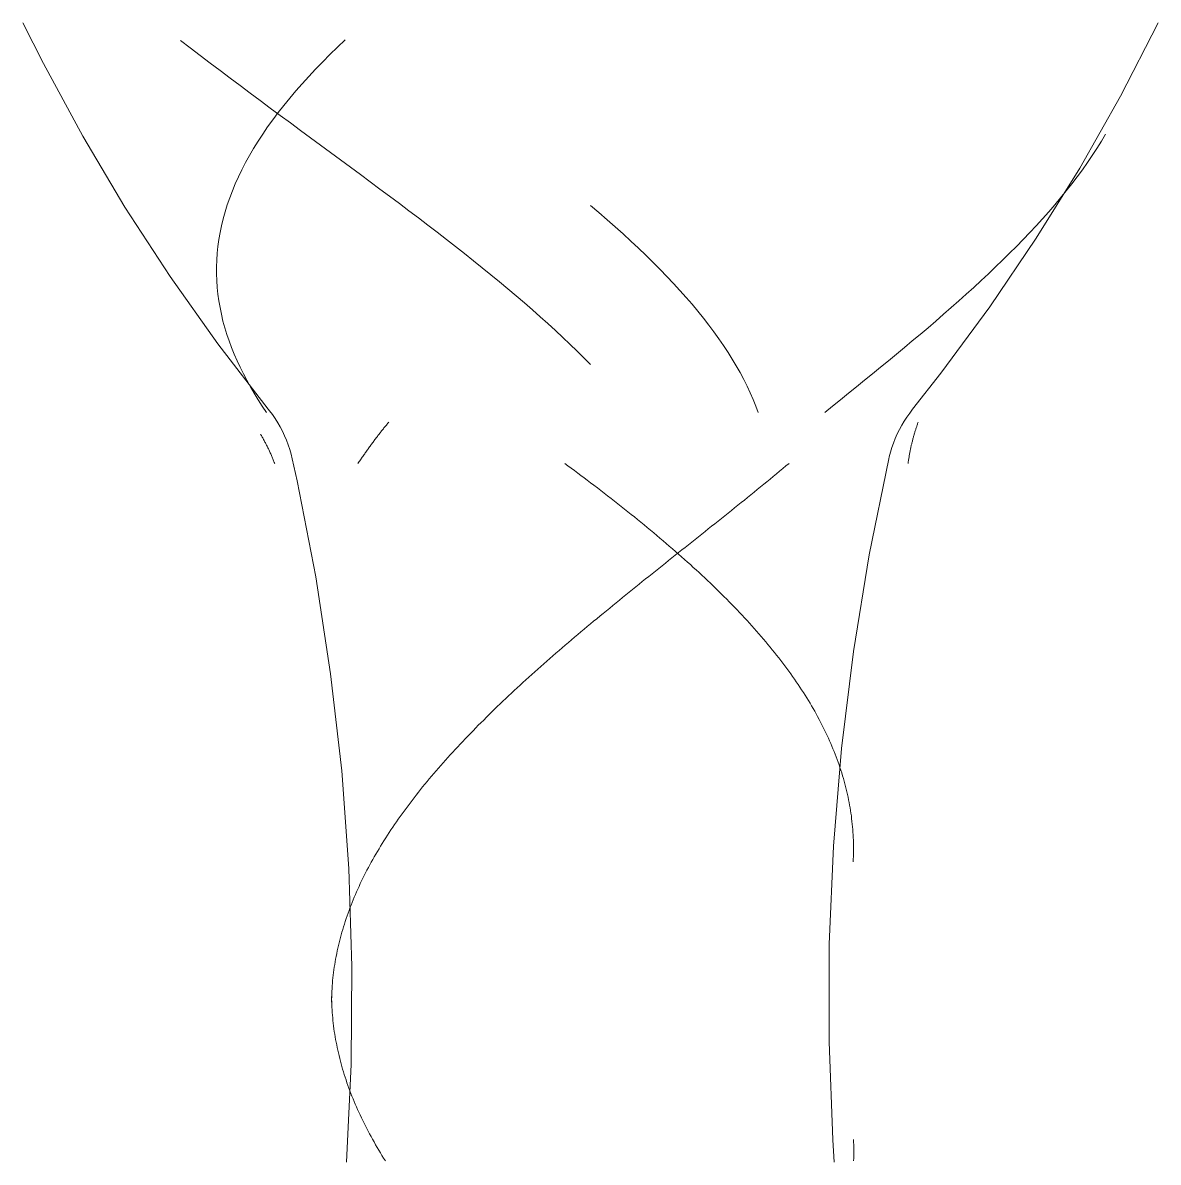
# Model space of a CAD drawing. Header units: inches. Extents: x 21386 to 98862, y -290 to 853.
# Drawn here: x 42693.48 to 42712.11, y 101.31 to 120 of the extents above; entities that cross this region are included whole.
import ezdxf

# ---------------------------------------------------------------- set-up
doc = ezdxf.new("R2010")
doc.units = ezdxf.units.IN
doc.header["$MEASUREMENT"] = 0
doc.layers.add('Q-SPCQ', color=91, linetype='Continuous', lineweight=13)

# ---------------------------------------------------------------- blocks, each defined once
blk = doc.blocks.new('FP_44-Building Section - North_South looking East _ Fitness Center')
at = {"layer": 'Q-SPCQ', "color": 8, "lineweight": 9}
for p, q in [((21270.755, 112.774), (21270.809, 112.735)), ((21270.809, 112.735), (21270.862, 112.695)), ((21270.862, 112.695), (21270.915, 112.656)), ((21270.915, 112.656), (21270.968, 112.616)), ((21270.968, 112.616), (21271.021, 112.576)), ((21271.021, 112.576), (21271.073, 112.537)), ((21271.073, 112.537), (21271.126, 112.497)), ((21271.126, 112.497), (21271.178, 112.457)), ((21271.126, 110.097), (21271.073, 110.053)), ((21271.178, 110.141), (21271.126, 110.097)), ((21270.918, 109.922), (21270.867, 109.879)), ((21270.97, 109.966), (21270.918, 109.922)), ((21271.021, 110.01), (21270.97, 109.966)), ((21271.073, 110.053), (21271.021, 110.01)), ((21270.663, 109.704), (21270.612, 109.66)), ((21270.713, 109.748), (21270.663, 109.704)), ((21270.764, 109.791), (21270.713, 109.748)), ((21270.815, 109.835), (21270.764, 109.791)), ((21270.867, 109.879), (21270.815, 109.835)), ((21270.462, 109.529), (21270.412, 109.485)), ((21270.512, 109.573), (21270.462, 109.529)), ((21270.562, 109.616), (21270.512, 109.573)), ((21270.612, 109.66), (21270.562, 109.616)), ((21270.264, 109.354), (21270.216, 109.31)), ((21270.313, 109.398), (21270.264, 109.354)), ((21270.363, 109.441), (21270.313, 109.398)), ((21270.412, 109.485), (21270.363, 109.441)), ((21270.023, 109.135), (21269.975, 109.091)), ((21270.071, 109.179), (21270.023, 109.135)), ((21270.119, 109.223), (21270.071, 109.179)), ((21270.167, 109.266), (21270.119, 109.223)), ((21270.216, 109.31), (21270.167, 109.266)), ((21269.834, 108.96), (21269.788, 108.916)), ((21269.881, 109.004), (21269.834, 108.96)), ((21269.928, 109.047), (21269.881, 109.004)), ((21269.975, 109.091), (21269.928, 109.047)), ((21269.65, 108.785), (21269.604, 108.741)), ((21269.696, 108.828), (21269.65, 108.785)), ((21269.741, 108.872), (21269.696, 108.828)), ((21269.788, 108.916), (21269.741, 108.872)), ((21269.47, 108.609), (21269.426, 108.565)), ((21269.514, 108.653), (21269.47, 108.609)), ((21269.559, 108.697), (21269.514, 108.653)), ((21269.604, 108.741), (21269.559, 108.697)), ((21269.252, 108.39), (21269.209, 108.346)), ((21269.295, 108.434), (21269.252, 108.39)), ((21269.338, 108.478), (21269.295, 108.434)), ((21269.382, 108.521), (21269.338, 108.478)), ((21269.426, 108.565), (21269.382, 108.521)), ((21269.083, 108.214), (21269.041, 108.17)), ((21269.125, 108.258), (21269.083, 108.214)), ((21269.167, 108.302), (21269.125, 108.258)), ((21269.209, 108.346), (21269.167, 108.302)), ((21268.919, 108.038), (21268.879, 107.995)), ((21268.96, 108.082), (21268.919, 108.038)), ((21269, 108.126), (21268.96, 108.082)), ((21269.041, 108.17), (21269, 108.126)), ((21268.761, 107.863), (21268.722, 107.819)), ((21268.8, 107.907), (21268.761, 107.863)), ((21268.839, 107.951), (21268.8, 107.907)), ((21268.879, 107.995), (21268.839, 107.951)), ((21268.571, 107.643), (21268.534, 107.599)), ((21268.608, 107.687), (21268.571, 107.643)), ((21268.646, 107.731), (21268.608, 107.687)), ((21268.684, 107.775), (21268.646, 107.731)), ((21268.722, 107.819), (21268.684, 107.775)), ((21268.425, 107.467), (21268.39, 107.423)), ((21268.461, 107.511), (21268.425, 107.467)), ((21268.497, 107.555), (21268.461, 107.511)), ((21268.534, 107.599), (21268.497, 107.555)), ((21268.286, 107.291), (21268.252, 107.247)), ((21268.32, 107.335), (21268.286, 107.291)), ((21268.355, 107.379), (21268.32, 107.335)), ((21268.39, 107.423), (21268.355, 107.379)), ((21268.153, 107.115), (21268.12, 107.071)), ((21268.185, 107.159), (21268.153, 107.115)), ((21268.218, 107.203), (21268.185, 107.159)), ((21268.252, 107.247), (21268.218, 107.203)), ((21267.995, 106.895), (21267.964, 106.851)), ((21268.025, 106.939), (21267.995, 106.895)), ((21268.057, 106.983), (21268.025, 106.939)), ((21268.088, 107.027), (21268.057, 106.983)), ((21268.12, 107.071), (21268.088, 107.027)), ((21267.876, 106.718), (21267.847, 106.674)), ((21267.905, 106.763), (21267.876, 106.718)), ((21267.934, 106.807), (21267.905, 106.763)), ((21267.964, 106.851), (21267.934, 106.807)), ((21267.763, 106.542), (21267.736, 106.498)), ((21267.791, 106.586), (21267.763, 106.542)), ((21267.819, 106.63), (21267.791, 106.586)), ((21267.847, 106.674), (21267.819, 106.63)), ((21267.658, 106.366), (21267.632, 106.322)), ((21267.683, 106.41), (21267.658, 106.366)), ((21267.71, 106.454), (21267.683, 106.41)), ((21267.736, 106.498), (21267.71, 106.454)), ((21267.535, 106.145), (21267.512, 106.101)), ((21267.559, 106.19), (21267.535, 106.145)), ((21267.583, 106.234), (21267.559, 106.19)), ((21267.607, 106.278), (21267.583, 106.234)), ((21267.632, 106.322), (21267.607, 106.278)), ((21267.445, 105.969), (21267.423, 105.925)), ((21267.467, 106.013), (21267.445, 105.969)), ((21267.489, 106.057), (21267.467, 106.013)), ((21267.512, 106.101), (21267.489, 106.057)), ((21267.362, 105.793), (21267.342, 105.749)), ((21267.382, 105.837), (21267.362, 105.793)), ((21267.402, 105.881), (21267.382, 105.837)), ((21267.423, 105.925), (21267.402, 105.881)), ((21267.286, 105.616), (21267.268, 105.572)), ((21267.304, 105.66), (21267.286, 105.616)), ((21267.323, 105.704), (21267.304, 105.66)), ((21267.342, 105.749), (21267.323, 105.704)), ((21267.217, 105.44), (21267.201, 105.396)), ((21267.233, 105.484), (21267.217, 105.44)), ((21267.25, 105.528), (21267.233, 105.484)), ((21267.268, 105.572), (21267.25, 105.528)), ((21267.141, 105.219), (21267.127, 105.175)), ((21267.155, 105.263), (21267.141, 105.219)), ((21267.17, 105.307), (21267.155, 105.263)), ((21267.185, 105.351), (21267.17, 105.307)), ((21267.201, 105.396), (21267.185, 105.351)), ((21267.089, 105.042), (21267.077, 104.998)), ((21267.101, 105.087), (21267.089, 105.042)), ((21267.114, 105.131), (21267.101, 105.087)), ((21267.127, 105.175), (21267.114, 105.131)), ((21267.044, 104.866), (21267.034, 104.822)), ((21267.054, 104.91), (21267.044, 104.866)), ((21267.065, 104.954), (21267.054, 104.91)), ((21267.077, 104.998), (21267.065, 104.954)), ((21267.006, 104.689), (21266.998, 104.645)), ((21267.015, 104.733), (21267.006, 104.689)), ((21267.024, 104.778), (21267.015, 104.733)), ((21267.034, 104.822), (21267.024, 104.778)), ((21266.97, 104.468), (21266.964, 104.424)), ((21266.976, 104.513), (21266.97, 104.468)), ((21266.983, 104.557), (21266.976, 104.513)), ((21266.99, 104.601), (21266.983, 104.557)), ((21266.998, 104.645), (21266.99, 104.601)), ((21266.949, 104.292), (21266.946, 104.248)), ((21266.954, 104.336), (21266.949, 104.292)), ((21266.959, 104.38), (21266.954, 104.336)), ((21266.964, 104.424), (21266.959, 104.38)), ((21266.936, 104.115), (21266.934, 104.071)), ((21266.939, 104.159), (21266.936, 104.115)), ((21266.942, 104.204), (21266.939, 104.159)), ((21266.946, 104.248), (21266.942, 104.204)), ((21266.931, 104.033), (21266.932, 103.989)), ((21266.932, 103.983), (21266.931, 103.939)), ((21266.933, 104.027), (21266.932, 103.983)), ((21266.932, 103.989), (21266.933, 103.945)), ((21266.934, 104.071), (21266.933, 104.027)), ((21266.933, 103.945), (21266.934, 103.901)), ((21266.934, 103.901), (21266.937, 103.856)), ((21266.937, 103.856), (21266.939, 103.812)), ((21266.939, 103.812), (21266.942, 103.768)), ((21266.942, 103.768), (21266.946, 103.724)), ((21266.946, 103.724), (21266.95, 103.679)), ((21266.95, 103.679), (21266.954, 103.635)), ((21266.954, 103.635), (21266.959, 103.591)), ((21266.959, 103.591), (21266.964, 103.547)), ((21266.964, 103.547), (21266.97, 103.502)), ((21266.97, 103.502), (21266.976, 103.458)), ((21266.976, 103.458), (21266.983, 103.414)), ((21266.983, 103.414), (21266.99, 103.37)), ((21266.99, 103.37), (21266.998, 103.325)), ((21266.998, 103.325), (21267.006, 103.281)), ((21267.006, 103.281), (21267.015, 103.237)), ((21267.015, 103.237), (21267.024, 103.192)), ((21267.024, 103.192), (21267.033, 103.148)), ((21267.033, 103.148), (21267.043, 103.104)), ((21267.043, 103.104), (21267.054, 103.06)), ((21267.054, 103.06), (21267.065, 103.015)), ((21267.065, 103.015), (21267.076, 102.971)), ((21267.076, 102.971), (21267.088, 102.927)), ((21267.088, 102.927), (21267.1, 102.883)), ((21267.1, 102.883), (21267.113, 102.838)), ((21267.113, 102.838), (21267.126, 102.794)), ((21267.126, 102.794), (21267.14, 102.75)), ((21267.14, 102.75), (21267.154, 102.706)), ((21267.154, 102.706), (21267.169, 102.661)), ((21267.169, 102.661), (21267.184, 102.617)), ((21267.184, 102.617), (21267.199, 102.573)), ((21267.199, 102.573), (21267.215, 102.529)), ((21267.215, 102.529), (21267.232, 102.485)), ((21267.232, 102.485), (21267.248, 102.44)), ((21267.248, 102.44), (21267.266, 102.396)), ((21267.266, 102.396), (21267.284, 102.352)), ((21267.284, 102.352), (21267.302, 102.308)), ((21267.302, 102.308), (21267.32, 102.263)), ((21267.32, 102.263), (21267.339, 102.219)), ((21267.339, 102.219), (21267.359, 102.175)), ((21267.359, 102.175), (21267.379, 102.131)), ((21267.379, 102.131), (21267.399, 102.087)), ((21267.399, 102.087), (21267.42, 102.042)), ((21267.42, 102.042), (21267.442, 101.998)), ((21267.442, 101.998), (21267.463, 101.954)), ((21267.463, 101.954), (21267.485, 101.91)), ((21267.485, 101.91), (21267.508, 101.865)), ((21267.508, 101.865), (21267.531, 101.821)), ((21267.531, 101.821), (21267.555, 101.777)), ((21267.555, 101.777), (21267.579, 101.733)), ((21267.579, 101.733), (21267.603, 101.689)), ((21267.603, 101.689), (21267.628, 101.644)), ((21267.628, 101.644), (21267.653, 101.6)), ((21267.653, 101.6), (21267.678, 101.556)), ((21267.678, 101.556), (21267.704, 101.512)), ((21267.704, 101.512), (21267.731, 101.468)), ((21267.731, 101.468), (21267.758, 101.424)), ((21267.758, 101.424), (21267.785, 101.379)), ((21267.785, 101.379), (21267.813, 101.335))]:
    blk.add_line(p, q, dxfattribs=at)
at = {"layer": 'Q-SPCQ', "color": 8, "lineweight": 9, "flags": 128}
blk.add_lwpolyline([(21267.178, 101.312), (21267.254, 102.917), (21267.266, 104.523), (21267.213, 106.128), (21267.097, 107.73), (21266.916, 109.325), (21266.672, 110.913), (21266.365, 112.489), (21266.285, 112.849)], dxfattribs=at)
blk = doc.blocks.new('FP_45-Building Section - North_South looking East _ Fitness Center')
at = {"layer": 'Q-SPCQ', "color": 8, "lineweight": 9}
for p, q in [((21274.332, 112.689), (21274.281, 112.646)), ((21274.384, 112.732), (21274.332, 112.689)), ((21274.435, 112.774), (21274.384, 112.732)), ((21274.125, 112.517), (21274.073, 112.474)), ((21274.177, 112.56), (21274.125, 112.517)), ((21274.229, 112.603), (21274.177, 112.56)), ((21274.281, 112.646), (21274.229, 112.603)), ((21271.178, 112.457), (21271.235, 112.414)), ((21271.235, 112.414), (21271.291, 112.371)), ((21271.291, 112.371), (21271.347, 112.328)), ((21271.347, 112.328), (21271.404, 112.284)), ((21273.915, 112.345), (21273.862, 112.302)), ((21273.968, 112.388), (21273.915, 112.345)), ((21274.02, 112.431), (21273.968, 112.388)), ((21274.073, 112.474), (21274.02, 112.431)), ((21271.404, 112.284), (21271.459, 112.241)), ((21271.459, 112.241), (21271.515, 112.198)), ((21271.515, 112.198), (21271.57, 112.155)), ((21271.57, 112.155), (21271.626, 112.111)), ((21273.649, 112.13), (21273.596, 112.087)), ((21273.703, 112.173), (21273.649, 112.13)), ((21273.756, 112.216), (21273.703, 112.173)), ((21273.809, 112.259), (21273.756, 112.216)), ((21273.862, 112.302), (21273.809, 112.259)), ((21271.626, 112.111), (21271.681, 112.068)), ((21271.681, 112.068), (21271.735, 112.025)), ((21271.735, 112.025), (21271.79, 111.981)), ((21271.79, 111.981), (21271.844, 111.938)), ((21273.435, 111.958), (21273.381, 111.915)), ((21273.489, 112.001), (21273.435, 111.958)), ((21273.542, 112.044), (21273.489, 112.001)), ((21273.596, 112.087), (21273.542, 112.044)), ((21271.844, 111.938), (21271.898, 111.895)), ((21271.898, 111.895), (21271.951, 111.851)), ((21271.951, 111.851), (21272.005, 111.808)), ((21272.005, 111.808), (21272.058, 111.765)), ((21272.058, 111.765), (21272.11, 111.721)), ((21273.219, 111.785), (21273.165, 111.742)), ((21273.273, 111.828), (21273.219, 111.785)), ((21273.327, 111.872), (21273.273, 111.828)), ((21273.381, 111.915), (21273.327, 111.872)), ((21272.11, 111.721), (21272.163, 111.678)), ((21272.163, 111.678), (21272.215, 111.634)), ((21272.215, 111.634), (21272.267, 111.591)), ((21272.267, 111.591), (21272.318, 111.548)), ((21272.949, 111.57), (21272.894, 111.526)), ((21273.003, 111.613), (21272.949, 111.57)), ((21273.057, 111.656), (21273.003, 111.613)), ((21273.111, 111.699), (21273.057, 111.656)), ((21273.165, 111.742), (21273.111, 111.699)), ((21272.318, 111.548), (21272.37, 111.504)), ((21272.37, 111.504), (21272.421, 111.461)), ((21272.421, 111.461), (21272.471, 111.417)), ((21272.471, 111.417), (21272.522, 111.374)), ((21272.732, 111.397), (21272.677, 111.354)), ((21272.786, 111.44), (21272.732, 111.397)), ((21272.84, 111.483), (21272.786, 111.44)), ((21272.894, 111.526), (21272.84, 111.483)), ((21272.514, 111.224), (21272.46, 111.181)), ((21272.569, 111.267), (21272.514, 111.224)), ((21272.522, 111.374), (21272.572, 111.33)), ((21272.623, 111.31), (21272.569, 111.267)), ((21272.572, 111.33), (21272.621, 111.287)), ((21272.621, 111.287), (21272.671, 111.243)), ((21272.677, 111.354), (21272.623, 111.31)), ((21272.671, 111.243), (21272.72, 111.2)), ((21272.72, 111.2), (21272.768, 111.156)), ((21272.243, 111.008), (21272.189, 110.964)), ((21272.298, 111.051), (21272.243, 111.008)), ((21272.352, 111.094), (21272.298, 111.051)), ((21272.406, 111.138), (21272.352, 111.094)), ((21272.46, 111.181), (21272.406, 111.138)), ((21272.768, 111.156), (21272.817, 111.113)), ((21272.817, 111.113), (21272.864, 111.069)), ((21272.864, 111.069), (21272.912, 111.026)), ((21272.912, 111.026), (21272.959, 110.982)), ((21272.027, 110.835), (21271.974, 110.791)), ((21272.081, 110.878), (21272.027, 110.835)), ((21272.135, 110.921), (21272.081, 110.878)), ((21272.189, 110.964), (21272.135, 110.921)), ((21272.959, 110.982), (21273.006, 110.939)), ((21273.006, 110.939), (21273.053, 110.895)), ((21273.053, 110.895), (21273.099, 110.852)), ((21273.099, 110.852), (21273.145, 110.808)), ((21271.813, 110.661), (21271.759, 110.618)), ((21271.866, 110.705), (21271.813, 110.661)), ((21271.92, 110.748), (21271.866, 110.705)), ((21271.974, 110.791), (21271.92, 110.748)), ((21273.145, 110.808), (21273.19, 110.765)), ((21273.19, 110.765), (21273.235, 110.721)), ((21273.235, 110.721), (21273.28, 110.677)), ((21273.28, 110.677), (21273.324, 110.634)), ((21273.324, 110.634), (21273.368, 110.59)), ((21271.546, 110.444), (21271.493, 110.401)), ((21271.599, 110.488), (21271.546, 110.444)), ((21271.652, 110.531), (21271.599, 110.488)), ((21271.706, 110.575), (21271.652, 110.531)), ((21271.759, 110.618), (21271.706, 110.575)), ((21273.368, 110.59), (21273.412, 110.546)), ((21273.412, 110.546), (21273.455, 110.503)), ((21273.455, 110.503), (21273.498, 110.459)), ((21273.498, 110.459), (21273.54, 110.416)), ((21271.335, 110.271), (21271.282, 110.227)), ((21271.387, 110.314), (21271.335, 110.271)), ((21271.44, 110.358), (21271.387, 110.314)), ((21271.493, 110.401), (21271.44, 110.358)), ((21273.54, 110.416), (21273.582, 110.372)), ((21273.582, 110.372), (21273.623, 110.328)), ((21273.623, 110.328), (21273.665, 110.285)), ((21273.665, 110.285), (21273.705, 110.241)), ((21271.23, 110.184), (21271.178, 110.141)), ((21271.282, 110.227), (21271.23, 110.184)), ((21273.705, 110.241), (21273.746, 110.197)), ((21273.746, 110.197), (21273.785, 110.154)), ((21273.785, 110.154), (21273.825, 110.11)), ((21273.825, 110.11), (21273.864, 110.066)), ((21273.864, 110.066), (21273.903, 110.022)), ((21273.903, 110.022), (21273.941, 109.979)), ((21273.941, 109.979), (21273.979, 109.935)), ((21273.979, 109.935), (21274.016, 109.891)), ((21274.016, 109.891), (21274.053, 109.847)), ((21274.053, 109.847), (21274.089, 109.804)), ((21274.089, 109.804), (21274.126, 109.76)), ((21274.126, 109.76), (21274.161, 109.716)), ((21274.161, 109.716), (21274.196, 109.672)), ((21274.196, 109.672), (21274.231, 109.629)), ((21274.231, 109.629), (21274.265, 109.585)), ((21274.265, 109.585), (21274.299, 109.541)), ((21274.299, 109.541), (21274.333, 109.497)), ((21274.333, 109.497), (21274.366, 109.453)), ((21274.366, 109.453), (21274.398, 109.41)), ((21274.398, 109.41), (21274.43, 109.366)), ((21274.43, 109.366), (21274.462, 109.322)), ((21274.462, 109.322), (21274.493, 109.278)), ((21274.493, 109.278), (21274.524, 109.234)), ((21274.524, 109.234), (21274.554, 109.191)), ((21274.554, 109.191), (21274.584, 109.147)), ((21274.584, 109.147), (21274.613, 109.103)), ((21274.613, 109.103), (21274.642, 109.059)), ((21274.642, 109.059), (21274.67, 109.015)), ((21274.67, 109.015), (21274.698, 108.971)), ((21274.698, 108.971), (21274.726, 108.927)), ((21274.726, 108.927), (21274.752, 108.883)), ((21274.752, 108.883), (21274.779, 108.84)), ((21274.779, 108.84), (21274.805, 108.796)), ((21274.805, 108.796), (21274.831, 108.752)), ((21274.831, 108.752), (21274.856, 108.708)), ((21274.856, 108.708), (21274.88, 108.664)), ((21274.88, 108.664), (21274.904, 108.62)), ((21274.904, 108.62), (21274.928, 108.576)), ((21274.928, 108.576), (21274.951, 108.532)), ((21274.951, 108.532), (21274.974, 108.488)), ((21274.974, 108.488), (21274.996, 108.444)), ((21274.996, 108.444), (21275.018, 108.4)), ((21275.018, 108.4), (21275.039, 108.356)), ((21275.039, 108.356), (21275.06, 108.312)), ((21275.06, 108.312), (21275.08, 108.268)), ((21275.08, 108.268), (21275.1, 108.224)), ((21275.1, 108.224), (21275.119, 108.18)), ((21275.119, 108.18), (21275.138, 108.136)), ((21275.138, 108.136), (21275.156, 108.092)), ((21275.156, 108.092), (21275.174, 108.048)), ((21275.174, 108.048), (21275.192, 108.004)), ((21275.192, 108.004), (21275.209, 107.96)), ((21275.209, 107.96), (21275.225, 107.916)), ((21275.225, 107.916), (21275.241, 107.872)), ((21275.241, 107.872), (21275.256, 107.828)), ((21275.256, 107.828), (21275.271, 107.784)), ((21275.271, 107.784), (21275.286, 107.74)), ((21275.286, 107.74), (21275.3, 107.696)), ((21275.3, 107.696), (21275.313, 107.652)), ((21275.313, 107.652), (21275.326, 107.608)), ((21275.326, 107.608), (21275.339, 107.564)), ((21275.339, 107.564), (21275.351, 107.52)), ((21275.351, 107.52), (21275.362, 107.476)), ((21275.362, 107.476), (21275.373, 107.432)), ((21275.373, 107.432), (21275.384, 107.388)), ((21275.384, 107.388), (21275.394, 107.344)), ((21275.394, 107.344), (21275.403, 107.3)), ((21275.403, 107.3), (21275.412, 107.256)), ((21275.412, 107.256), (21275.421, 107.212)), ((21275.421, 107.212), (21275.429, 107.168)), ((21275.429, 107.168), (21275.437, 107.123)), ((21275.437, 107.123), (21275.444, 107.079)), ((21275.444, 107.079), (21275.45, 107.035)), ((21275.45, 107.035), (21275.457, 106.991)), ((21275.457, 106.991), (21275.462, 106.947)), ((21275.462, 106.947), (21275.467, 106.903)), ((21275.467, 106.903), (21275.472, 106.859)), ((21275.472, 106.859), (21275.476, 106.815)), ((21275.476, 106.815), (21275.48, 106.771)), ((21275.48, 106.771), (21275.483, 106.727)), ((21275.483, 106.727), (21275.486, 106.682)), ((21275.486, 106.682), (21275.488, 106.638)), ((21275.488, 106.638), (21275.49, 106.594)), ((21275.49, 106.594), (21275.491, 106.55)), ((21275.491, 106.55), (21275.492, 106.506)), ((21275.492, 106.373), (21275.491, 106.329)), ((21275.492, 106.506), (21275.492, 106.462)), ((21275.492, 106.462), (21275.492, 106.418)), ((21275.492, 106.418), (21275.492, 106.373)), ((21275.489, 106.285), (21275.487, 106.241)), ((21275.491, 106.329), (21275.489, 106.285)), ((21275.493, 101.686), (21275.495, 101.642)), ((21275.495, 101.642), (21275.496, 101.599)), ((21275.496, 101.599), (21275.497, 101.555)), ((21275.497, 101.555), (21275.498, 101.511)), ((21275.498, 101.511), (21275.498, 101.467)), ((21275.496, 101.379), (21275.495, 101.335)), ((21275.497, 101.423), (21275.496, 101.379)), ((21275.498, 101.467), (21275.497, 101.423))]:
    blk.add_line(p, q, dxfattribs=at)
at = {"layer": 'Q-SPCQ', "color": 8, "lineweight": 9, "flags": 128}
blk.add_lwpolyline([(21276.07, 112.849), (21275.748, 111.275), (21275.49, 109.69), (21275.295, 108.096), (21275.163, 106.496), (21275.096, 104.891), (21275.093, 103.285), (21275.155, 101.68), (21275.178, 101.312)], dxfattribs=at)
blk = doc.blocks.new('FP_46-Building Section - North_South looking East _ Fitness Center')
at = {"layer": 'Q-SPCQ', "color": 8, "lineweight": 9}
for p, q in [((21264.454, 119.712), (21264.614, 119.587)), ((21267.155, 119.72), (21267.028, 119.599)), ((21264.614, 119.587), (21264.776, 119.463)), ((21264.776, 119.463), (21264.938, 119.339)), ((21266.905, 119.479), (21266.785, 119.359)), ((21267.028, 119.599), (21266.905, 119.479)), ((21264.938, 119.339), (21265.102, 119.215)), ((21266.67, 119.24), (21266.558, 119.12)), ((21266.785, 119.359), (21266.67, 119.24)), ((21265.102, 119.215), (21265.265, 119.092)), ((21265.265, 119.092), (21265.43, 118.969)), ((21266.558, 119.12), (21266.449, 119.001)), ((21265.43, 118.969), (21265.594, 118.846)), ((21266.345, 118.882), (21266.245, 118.763)), ((21266.449, 119.001), (21266.345, 118.882)), ((21265.594, 118.846), (21265.759, 118.723)), ((21265.759, 118.723), (21265.924, 118.601)), ((21266.245, 118.763), (21266.148, 118.645)), ((21265.924, 118.601), (21266.09, 118.479)), ((21266.056, 118.527), (21265.967, 118.409)), ((21266.148, 118.645), (21266.056, 118.527)), ((21265.967, 118.409), (21265.882, 118.291)), ((21266.09, 118.479), (21266.255, 118.357)), ((21266.255, 118.357), (21266.42, 118.235)), ((21265.802, 118.174), (21265.725, 118.056)), ((21265.882, 118.291), (21265.802, 118.174)), ((21266.42, 118.235), (21266.585, 118.114)), ((21266.585, 118.114), (21266.749, 117.993)), ((21265.653, 117.94), (21265.584, 117.823)), ((21265.725, 118.056), (21265.653, 117.94)), ((21266.749, 117.993), (21266.914, 117.872)), ((21265.584, 117.823), (21265.52, 117.707)), ((21266.914, 117.872), (21267.077, 117.752)), ((21267.077, 117.752), (21267.24, 117.632)), ((21265.46, 117.591), (21265.404, 117.475)), ((21265.52, 117.707), (21265.46, 117.591)), ((21267.24, 117.632), (21267.403, 117.512)), ((21265.352, 117.359), (21265.304, 117.244)), ((21265.404, 117.475), (21265.352, 117.359)), ((21267.403, 117.512), (21267.564, 117.393)), ((21267.564, 117.393), (21267.725, 117.273)), ((21265.304, 117.244), (21265.26, 117.129)), ((21267.725, 117.273), (21267.884, 117.154)), ((21265.22, 117.014), (21265.184, 116.9)), ((21265.26, 117.129), (21265.22, 117.014)), ((21267.884, 117.154), (21268.043, 117.036)), ((21268.043, 117.036), (21268.2, 116.917)), ((21265.184, 116.9), (21265.152, 116.786)), ((21268.2, 116.917), (21268.356, 116.799)), ((21268.356, 116.799), (21268.511, 116.682)), ((21265.125, 116.672), (21265.101, 116.558)), ((21265.152, 116.786), (21265.125, 116.672)), ((21268.511, 116.682), (21268.664, 116.564)), ((21265.082, 116.445), (21265.066, 116.332)), ((21265.101, 116.558), (21265.082, 116.445)), ((21268.664, 116.564), (21268.815, 116.447)), ((21268.815, 116.447), (21268.965, 116.33)), ((21265.066, 116.332), (21265.054, 116.219)), ((21268.965, 116.33), (21269.113, 116.214)), ((21265.047, 116.107), (21265.043, 115.995)), ((21265.054, 116.219), (21265.047, 116.107)), ((21269.113, 116.214), (21269.26, 116.098)), ((21269.26, 116.098), (21269.404, 115.982)), ((21265.043, 115.995), (21265.043, 115.883)), ((21265.043, 115.883), (21265.047, 115.772)), ((21269.404, 115.982), (21269.546, 115.866)), ((21269.546, 115.866), (21269.687, 115.751)), ((21265.047, 115.772), (21265.055, 115.66)), ((21269.687, 115.751), (21269.825, 115.636)), ((21265.055, 115.66), (21265.067, 115.549)), ((21265.067, 115.549), (21265.082, 115.439)), ((21269.825, 115.636), (21269.96, 115.521)), ((21269.96, 115.521), (21270.094, 115.407)), ((21265.082, 115.439), (21265.101, 115.329)), ((21265.101, 115.329), (21265.124, 115.219)), ((21270.094, 115.407), (21270.225, 115.293)), ((21265.124, 115.219), (21265.15, 115.109)), ((21270.225, 115.293), (21270.354, 115.18)), ((21270.354, 115.18), (21270.48, 115.066)), ((21265.15, 115.109), (21265.18, 114.999)), ((21265.18, 114.999), (21265.213, 114.89)), ((21270.48, 115.066), (21270.603, 114.953)), ((21270.603, 114.953), (21270.724, 114.841)), ((21265.213, 114.89), (21265.25, 114.782)), ((21265.25, 114.782), (21265.29, 114.673)), ((21270.724, 114.841), (21270.841, 114.729)), ((21265.29, 114.673), (21265.334, 114.565)), ((21265.334, 114.565), (21265.38, 114.457)), ((21270.841, 114.729), (21270.957, 114.617)), ((21270.957, 114.617), (21271.069, 114.505)), ((21265.38, 114.457), (21265.43, 114.35)), ((21271.069, 114.505), (21271.178, 114.394)), ((21265.43, 114.35), (21265.484, 114.243)), ((21265.484, 114.243), (21265.54, 114.136)), ((21265.54, 114.136), (21265.599, 114.03)), ((21265.599, 114.03), (21265.661, 113.923)), ((21265.661, 113.923), (21265.726, 113.818)), ((21265.726, 113.818), (21265.794, 113.712)), ((21265.794, 113.712), (21265.864, 113.607))]:
    blk.add_line(p, q, dxfattribs=at)
at = {"layer": 'Q-SPCQ', "color": 8, "lineweight": 9, "flags": 128}
blk.add_lwpolyline([(21265.893, 113.662), (21265.065, 114.735), (21264.281, 115.84), (21263.542, 116.975), (21262.849, 118.139), (21262.203, 119.33), (21261.865, 120)], dxfattribs=at)
blk = doc.blocks.new('FP_47-Building Section - North_South looking East _ Fitness Center')
at = {"layer": 'Q-SPCQ', "color": 8, "lineweight": 9}
for p, q in [((21279.627, 118.174), (21279.558, 118.056)), ((21279.485, 117.94), (21279.409, 117.823)), ((21279.558, 118.056), (21279.485, 117.94)), ((21279.409, 117.823), (21279.329, 117.707)), ((21279.247, 117.591), (21279.162, 117.475)), ((21279.329, 117.707), (21279.247, 117.591)), ((21279.074, 117.359), (21278.983, 117.244)), ((21279.162, 117.475), (21279.074, 117.359)), ((21278.983, 117.244), (21278.889, 117.129)), ((21271.178, 117.006), (21271.316, 116.888)), ((21278.793, 117.014), (21278.694, 116.9)), ((21278.889, 117.129), (21278.793, 117.014)), ((21271.316, 116.888), (21271.452, 116.77)), ((21278.694, 116.9), (21278.593, 116.786)), ((21271.452, 116.77), (21271.584, 116.653)), ((21271.584, 116.653), (21271.714, 116.536)), ((21278.489, 116.672), (21278.383, 116.558)), ((21278.593, 116.786), (21278.489, 116.672)), ((21271.714, 116.536), (21271.841, 116.419)), ((21278.275, 116.445), (21278.165, 116.332)), ((21278.383, 116.558), (21278.275, 116.445)), ((21271.841, 116.419), (21271.965, 116.303)), ((21271.965, 116.303), (21272.086, 116.187)), ((21278.165, 116.332), (21278.053, 116.219)), ((21272.086, 116.187), (21272.204, 116.071)), ((21272.204, 116.071), (21272.319, 115.955)), ((21277.939, 116.107), (21277.823, 115.995)), ((21278.053, 116.219), (21277.939, 116.107)), ((21272.319, 115.955), (21272.431, 115.84)), ((21277.705, 115.883), (21277.586, 115.772)), ((21277.823, 115.995), (21277.705, 115.883)), ((21272.431, 115.84), (21272.539, 115.726)), ((21272.539, 115.726), (21272.644, 115.611)), ((21277.586, 115.772), (21277.465, 115.66)), ((21272.644, 115.611), (21272.746, 115.497)), ((21272.746, 115.497), (21272.844, 115.383)), ((21277.343, 115.549), (21277.22, 115.439)), ((21277.465, 115.66), (21277.343, 115.549)), ((21272.844, 115.383), (21272.939, 115.269)), ((21277.095, 115.329), (21276.969, 115.219)), ((21277.22, 115.439), (21277.095, 115.329)), ((21272.939, 115.269), (21273.031, 115.156)), ((21273.031, 115.156), (21273.119, 115.043)), ((21276.969, 115.219), (21276.842, 115.109)), ((21273.119, 115.043), (21273.203, 114.931)), ((21273.203, 114.931), (21273.284, 114.819)), ((21276.715, 114.999), (21276.586, 114.89)), ((21276.842, 115.109), (21276.715, 114.999)), ((21273.284, 114.819), (21273.361, 114.707)), ((21276.457, 114.782), (21276.327, 114.673)), ((21276.586, 114.89), (21276.457, 114.782)), ((21273.361, 114.707), (21273.434, 114.595)), ((21273.434, 114.595), (21273.504, 114.484)), ((21276.197, 114.565), (21276.066, 114.457)), ((21276.327, 114.673), (21276.197, 114.565)), ((21273.504, 114.484), (21273.57, 114.373)), ((21273.57, 114.373), (21273.633, 114.263)), ((21276.066, 114.457), (21275.936, 114.35)), ((21273.633, 114.263), (21273.692, 114.152)), ((21275.804, 114.243), (21275.673, 114.136)), ((21275.936, 114.35), (21275.804, 114.243)), ((21273.692, 114.152), (21273.747, 114.043)), ((21273.747, 114.043), (21273.798, 113.933)), ((21275.542, 114.03), (21275.411, 113.923)), ((21275.673, 114.136), (21275.542, 114.03)), ((21273.798, 113.933), (21273.845, 113.824)), ((21273.845, 113.824), (21273.889, 113.715)), ((21275.281, 113.818), (21275.15, 113.712)), ((21275.411, 113.923), (21275.281, 113.818)), ((21273.889, 113.715), (21273.928, 113.607)), ((21275.15, 113.712), (21275.02, 113.607))]:
    blk.add_line(p, q, dxfattribs=at)
at = {"layer": 'Q-SPCQ', "color": 8, "lineweight": 9, "flags": 128}
blk.add_lwpolyline([(21280.49, 120), (21279.871, 118.795), (21279.203, 117.616), (21278.489, 116.465), (21277.73, 115.343), (21276.926, 114.252), (21276.463, 113.662)], dxfattribs=at)
blk = doc.blocks.new('FP_48-Building Section - North_South looking East _ Fitness Center')
at = {"layer": 'Q-SPCQ', "color": 8, "lineweight": 9}
for p, q in [((21267.862, 113.439), (21267.851, 113.427)), ((21267.872, 113.45), (21267.862, 113.439)), ((21265.765, 113.255), (21265.772, 113.242)), ((21267.711, 113.255), (21267.701, 113.242)), ((21267.721, 113.268), (21267.711, 113.255)), ((21267.731, 113.281), (21267.721, 113.268)), ((21267.741, 113.293), (21267.731, 113.281)), ((21267.751, 113.306), (21267.741, 113.293)), ((21267.761, 113.318), (21267.751, 113.306)), ((21267.771, 113.331), (21267.761, 113.318)), ((21267.781, 113.343), (21267.771, 113.331)), ((21267.791, 113.355), (21267.781, 113.343)), ((21267.801, 113.367), (21267.791, 113.355)), ((21267.811, 113.379), (21267.801, 113.367)), ((21267.821, 113.391), (21267.811, 113.379)), ((21267.831, 113.403), (21267.821, 113.391)), ((21267.841, 113.415), (21267.831, 113.403)), ((21267.851, 113.427), (21267.841, 113.415)), ((21265.772, 113.242), (21265.78, 113.23)), ((21265.78, 113.23), (21265.787, 113.217)), ((21265.787, 113.217), (21265.795, 113.204)), ((21265.795, 113.204), (21265.802, 113.191)), ((21265.802, 113.191), (21265.81, 113.177)), ((21265.81, 113.177), (21265.817, 113.164)), ((21265.817, 113.164), (21265.824, 113.151)), ((21265.824, 113.151), (21265.831, 113.138)), ((21265.831, 113.138), (21265.838, 113.124)), ((21265.838, 113.124), (21265.845, 113.111)), ((21265.845, 113.111), (21265.853, 113.097)), ((21265.853, 113.097), (21265.86, 113.084)), ((21265.86, 113.084), (21265.866, 113.07)), ((21265.866, 113.07), (21265.873, 113.057)), ((21267.573, 113.07), (21267.563, 113.057)), ((21267.583, 113.084), (21267.573, 113.07)), ((21267.593, 113.097), (21267.583, 113.084)), ((21267.603, 113.111), (21267.593, 113.097)), ((21267.613, 113.124), (21267.603, 113.111)), ((21267.623, 113.138), (21267.613, 113.124)), ((21267.632, 113.151), (21267.623, 113.138)), ((21267.642, 113.164), (21267.632, 113.151)), ((21267.652, 113.177), (21267.642, 113.164)), ((21267.662, 113.191), (21267.652, 113.177)), ((21267.672, 113.204), (21267.662, 113.191)), ((21267.682, 113.217), (21267.672, 113.204)), ((21267.691, 113.23), (21267.682, 113.217)), ((21267.701, 113.242), (21267.691, 113.23)), ((21265.873, 113.057), (21265.88, 113.043)), ((21265.88, 113.043), (21265.887, 113.029)), ((21265.887, 113.029), (21265.894, 113.015)), ((21265.894, 113.015), (21265.9, 113.002)), ((21265.9, 113.002), (21265.907, 112.988)), ((21265.907, 112.988), (21265.913, 112.974)), ((21265.913, 112.974), (21265.92, 112.96)), ((21265.92, 112.96), (21265.926, 112.946)), ((21265.926, 112.946), (21265.932, 112.932)), ((21265.932, 112.932), (21265.939, 112.918)), ((21265.939, 112.918), (21265.945, 112.903)), ((21265.945, 112.903), (21265.951, 112.889)), ((21265.951, 112.889), (21265.957, 112.875)), ((21265.957, 112.875), (21265.963, 112.861)), ((21267.434, 112.875), (21267.424, 112.861)), ((21267.444, 112.889), (21267.434, 112.875)), ((21267.454, 112.903), (21267.444, 112.889)), ((21267.464, 112.918), (21267.454, 112.903)), ((21267.474, 112.932), (21267.464, 112.918)), ((21267.484, 112.946), (21267.474, 112.932)), ((21267.494, 112.96), (21267.484, 112.946)), ((21267.504, 112.974), (21267.494, 112.96)), ((21267.514, 112.988), (21267.504, 112.974)), ((21267.524, 113.002), (21267.514, 112.988)), ((21267.534, 113.015), (21267.524, 113.002)), ((21267.544, 113.029), (21267.534, 113.015)), ((21267.554, 113.043), (21267.544, 113.029)), ((21267.563, 113.057), (21267.554, 113.043)), ((21265.963, 112.861), (21265.969, 112.846)), ((21265.969, 112.846), (21265.975, 112.832)), ((21265.975, 112.832), (21265.981, 112.818)), ((21265.981, 112.818), (21265.986, 112.803)), ((21265.986, 112.803), (21265.992, 112.789)), ((21265.992, 112.789), (21265.998, 112.774)), ((21267.373, 112.789), (21267.363, 112.774)), ((21267.384, 112.803), (21267.373, 112.789)), ((21267.394, 112.818), (21267.384, 112.803)), ((21267.404, 112.832), (21267.394, 112.818)), ((21267.414, 112.846), (21267.404, 112.832)), ((21267.424, 112.861), (21267.414, 112.846))]:
    blk.add_line(p, q, dxfattribs=at)
at = {"layer": 'Q-SPCQ', "color": 8, "lineweight": 9, "flags": 128}
blk.add_lwpolyline([(21266.285, 112.849), (21266.266, 112.926), (21266.244, 113.003), (21266.219, 113.079), (21266.19, 113.154), (21266.159, 113.228), (21266.125, 113.3), (21266.088, 113.371), (21266.048, 113.44), (21266.005, 113.508), (21265.96, 113.574), (21265.912, 113.638), (21265.893, 113.662)], dxfattribs=at)
blk = doc.blocks.new('FP_49-Building Section - North_South looking East _ Fitness Center')
at = {"layer": 'Q-SPCQ', "color": 8, "lineweight": 9}
for p, q in [((21276.549, 113.439), (21276.545, 113.427)), ((21276.553, 113.45), (21276.549, 113.439)), ((21276.49, 113.255), (21276.486, 113.242)), ((21276.494, 113.268), (21276.49, 113.255)), ((21276.497, 113.281), (21276.494, 113.268)), ((21276.501, 113.293), (21276.497, 113.281)), ((21276.505, 113.306), (21276.501, 113.293)), ((21276.509, 113.318), (21276.505, 113.306)), ((21276.513, 113.331), (21276.509, 113.318)), ((21276.517, 113.343), (21276.513, 113.331)), ((21276.521, 113.355), (21276.517, 113.343)), ((21276.525, 113.367), (21276.521, 113.355)), ((21276.529, 113.379), (21276.525, 113.367)), ((21276.533, 113.391), (21276.529, 113.379)), ((21276.537, 113.403), (21276.533, 113.391)), ((21276.541, 113.415), (21276.537, 113.403)), ((21276.545, 113.427), (21276.541, 113.415)), ((21276.441, 113.07), (21276.438, 113.057)), ((21276.445, 113.084), (21276.441, 113.07)), ((21276.448, 113.097), (21276.445, 113.084)), ((21276.451, 113.111), (21276.448, 113.097)), ((21276.454, 113.124), (21276.451, 113.111)), ((21276.458, 113.138), (21276.454, 113.124)), ((21276.461, 113.151), (21276.458, 113.138)), ((21276.465, 113.164), (21276.461, 113.151)), ((21276.468, 113.177), (21276.465, 113.164)), ((21276.472, 113.191), (21276.468, 113.177)), ((21276.475, 113.204), (21276.472, 113.191)), ((21276.479, 113.217), (21276.475, 113.204)), ((21276.482, 113.23), (21276.479, 113.217)), ((21276.486, 113.242), (21276.482, 113.23)), ((21276.403, 112.875), (21276.4, 112.861)), ((21276.405, 112.889), (21276.403, 112.875)), ((21276.408, 112.903), (21276.405, 112.889)), ((21276.41, 112.918), (21276.408, 112.903)), ((21276.413, 112.932), (21276.41, 112.918)), ((21276.415, 112.946), (21276.413, 112.932)), ((21276.418, 112.96), (21276.415, 112.946)), ((21276.421, 112.974), (21276.418, 112.96)), ((21276.424, 112.988), (21276.421, 112.974)), ((21276.426, 113.002), (21276.424, 112.988)), ((21276.429, 113.015), (21276.426, 113.002)), ((21276.432, 113.029), (21276.429, 113.015)), ((21276.435, 113.043), (21276.432, 113.029)), ((21276.438, 113.057), (21276.435, 113.043)), ((21276.389, 112.789), (21276.387, 112.774)), ((21276.391, 112.803), (21276.389, 112.789)), ((21276.394, 112.818), (21276.391, 112.803)), ((21276.396, 112.832), (21276.394, 112.818)), ((21276.398, 112.846), (21276.396, 112.832)), ((21276.4, 112.861), (21276.398, 112.846))]:
    blk.add_line(p, q, dxfattribs=at)
at = {"layer": 'Q-SPCQ', "color": 8, "lineweight": 9, "flags": 128}
blk.add_lwpolyline([(21276.463, 113.662), (21276.414, 113.599), (21276.367, 113.533), (21276.324, 113.466), (21276.283, 113.398), (21276.245, 113.327), (21276.209, 113.256), (21276.177, 113.182), (21276.148, 113.108), (21276.121, 113.033), (21276.098, 112.956), (21276.077, 112.879), (21276.07, 112.849)], dxfattribs=at)
blk = doc.blocks.new('Basketball_Backstop-Performance_Sports_Systems-3103-Ceiling_Hung - 27_-0_ to 27_-11 7_8_-652462-Building Section - North_South looking East _ Fitness Center')
at = {"layer": 'Q-SPCQ', "color": 8, "lineweight": 9}
for name in ['FP_46-Building Section - North_South looking East _ Fitness Center', 'FP_47-Building Section - North_South looking East _ Fitness Center', 'FP_48-Building Section - North_South looking East _ Fitness Center', 'FP_49-Building Section - North_South looking East _ Fitness Center', 'FP_44-Building Section - North_South looking East _ Fitness Center', 'FP_45-Building Section - North_South looking East _ Fitness Center']:
    blk.add_blockref(name, (10715.809, 0), dxfattribs=at)

msp = doc.modelspace()

# ---------------------------------------------------------------- block references
at = {"layer": 'Q-SPCQ', "color": 8, "lineweight": 9}
msp.add_blockref('Basketball_Backstop-Performance_Sports_Systems-3103-Ceiling_Hung - 27_-0_ to 27_-11 7_8_-652462-Building Section - North_South looking East _ Fitness Center', (10715.809, 0), dxfattribs=at)

doc.saveas('drawing.dxf')
